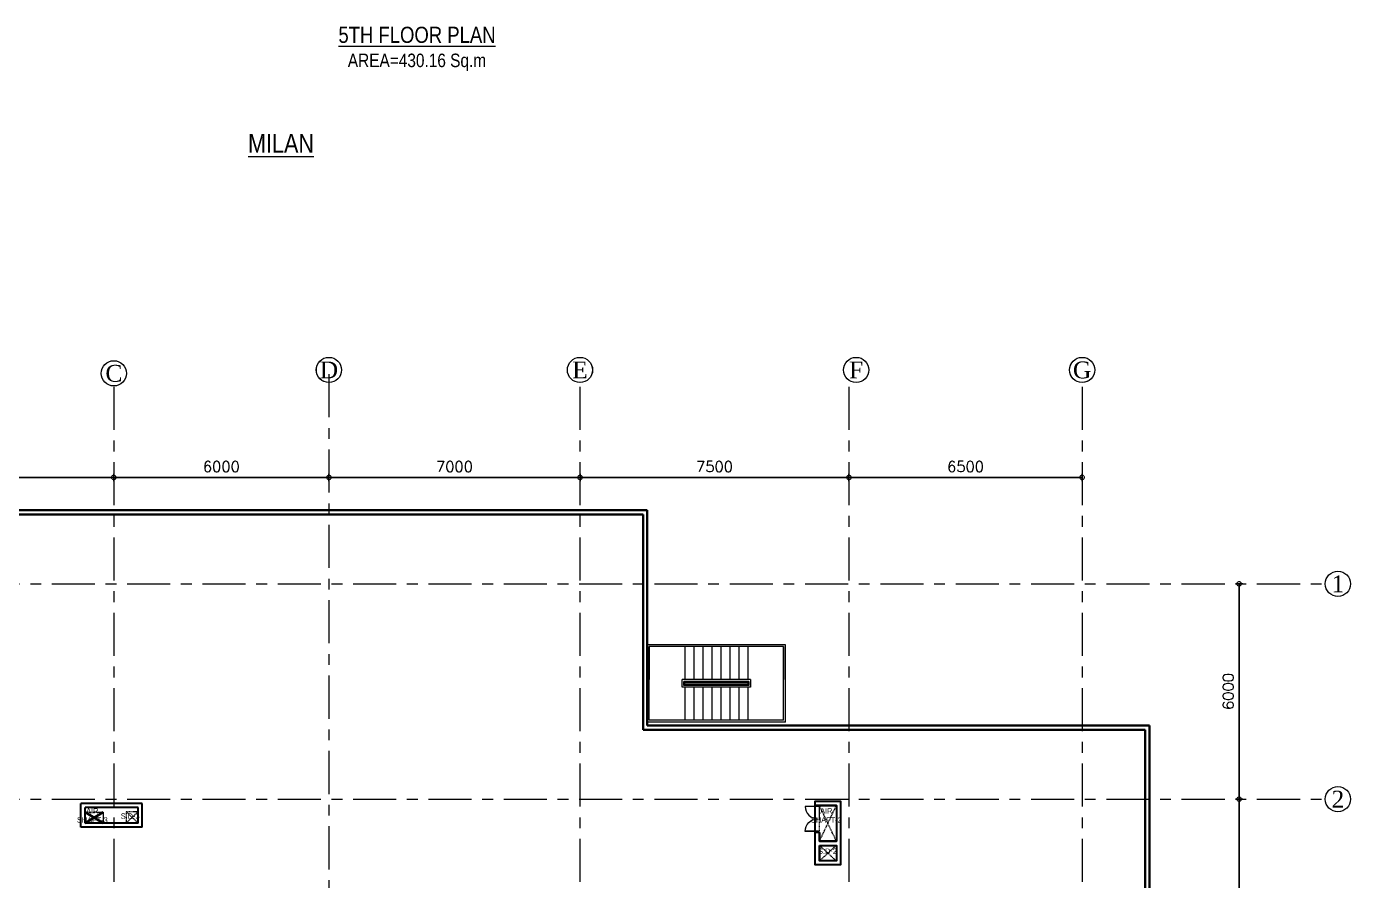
# Model space of a CAD drawing. Header units: millimetres. Extents: x 24487468 to 24959437, y -333213 to 842934.
# Drawn here: x 24725815 to 24762730, y 268030 to 291832 of the extents above; entities that cross this region are included whole.
import ezdxf
from ezdxf.enums import TextEntityAlignment as Align

# ---------------------------------------------------------------- set-up
doc = ezdxf.new("R2010")
doc.units = ezdxf.units.MM
doc.header["$MEASUREMENT"] = 0
doc.header["$PDMODE"] = 3
for name, pattern in [('ACAD_ISO10W100', [18.5, 12, -3, 0.5, -3]), ('BORDERX2', [3.5, 1, -0.5, 1, -0.5, 0, -0.5]), ('Centreline', [21, 12, -3, 3, -3]), ('DASHED2', [0.375, 0.25, -0.125])]:
    doc.linetypes.add(name, pattern=pattern)
doc.layers.get('0').update_dxf_attribs({"lineweight": 5})
for name, color, linetype, lineweight in [('A 0.13 dw', 175, 'Continuous', 5), ('CENLINE', 220, 'ACAD_ISO10W100', 5), ('DIM', 183, 'Continuous', 5), ('FALSE CEILING', 7, 'Continuous', 35), ('GRID', 205, 'BORDERX2', 5), ('HACTH', 8, 'Continuous', 0), ('p1 plan grid lck', 6, 'Continuous', 5), ('text', 7, 'Continuous', 15), ('wall 0', 22, 'Continuous', 35), ('Wall1', 37, 'Continuous', 30), ('WALL2', 4, 'Continuous', 15), ('WINDOWS', 4, 'Continuous', 9)]:
    doc.layers.add(name, color=color, linetype=linetype, lineweight=lineweight)
doc.layers.add('A-BTEXT', color=57, linetype='Continuous')
doc.styles.add('arial', font='times.ttf')
doc.styles.add('LABEL', font='arial.ttf', dxfattribs={"height": 18})
doc.styles.add('ROMANS', font='romans__.ttf')
doc.dimstyles.new('DIM100', dxfattribs={"dimtxt": 300, "dimasz": 250, "dimexe": 100, "dimexo": 100, "dimgap": 150, "dimtad": 1, "dimdec": 0, "dimrnd": 5, "dimzin": 0, "dimdsep": 46, "dimtxsty": 'ROMANS', "dimblk": 'DOTSMALL', "dimcen": 0.09, "dimclrd": 256, "dimclre": 256, "dimclrt": 7, "dimadec": 0, "dimazin": 0, "dimtfac": 1, "dimtdec": 0, "dimtix": 1, "dimtofl": 0, "dimtmove": 1, "dimatfit": 3, "dimfxl": 100, "dimfxlon": 1, "dimtolj": 1, "dimtzin": 0, "dimarcsym": 0})

# ---------------------------------------------------------------- blocks, each defined once
blk = doc.blocks.new('grid letter-flat-4-flat-1')
at = {"layer": 'GRID', "linetype": 'Continuous'}
blk.add_circle((0, 374.75), 281.25, dxfattribs=at)
blk = doc.blocks.new('EEXIT')
at = {"layer": 'WINDOWS', "lineweight": 0}
for p, q in [((0, 4581), (-2150, 4581)), ((-2150, 4581), (-2150, 2781)), ((-50, 4531), (-2100, 4531)), ((-2100, 4531), (-2100, 2753)), ((-2100, 4531), (-1180, 4531)), ((-50, 4531), (-50, 2781)), ((0, 4581), (0, 2753)), ((-2100, 3531), (-1180, 3531)), ((-1180, 3611), (-1180, 1700)), ((-1180, 3611), (-970, 3611)), ((-1130, 3561), (-1130, 1750)), ((-1130, 3561), (-1020, 3561)), ((-1130, 3531), (-1020, 3531)), ((-1100, 3531), (-1100, 1781)), ((-1050, 3531), (-1050, 1781)), ((-1020, 3561), (-1020, 1750)), ((-970, 3611), (-970, 1700)), ((-970, 3531), (-50, 3531)), ((-2100, 3281), (-1180, 3281)), ((-2100, 3031), (-1180, 3031)), ((-1130, 3281), (-1100, 3281)), ((-1130, 3031), (-1100, 3031)), ((-1050, 3281), (-1020, 3281)), ((-1050, 3031), (-1020, 3031)), ((-970, 3281), (-50, 3281)), ((-970, 3031), (-50, 3031)), ((-2150, 2781), (-2150, 731)), ((-2100, 2781), (-1180, 2781)), ((-2100, 2753), (-2100, 781)), ((-1130, 2781), (-1100, 2781)), ((-1050, 2781), (-1020, 2781)), ((-970, 2781), (-50, 2781)), ((-50, 2781), (-50, 781)), ((0, 2753), (0, 731)), ((-2100, 2531), (-1180, 2531)), ((-2100, 2281), (-1180, 2281)), ((-1130, 2531), (-1100, 2531)), ((-1130, 2281), (-1100, 2281)), ((-1050, 2531), (-1020, 2531)), ((-1050, 2281), (-1020, 2281)), ((-970, 2531), (-50, 2531)), ((-970, 2281), (-50, 2281)), ((-2100, 2031), (-1180, 2031)), ((-1130, 2031), (-1100, 2031)), ((-1050, 2031), (-1020, 2031)), ((-970, 2031), (-50, 2031)), ((-2100, 1781), (-1180, 1781)), ((-970, 1700), (-1180, 1700)), ((-1020, 1781), (-1130, 1781)), ((-1020, 1750), (-1130, 1750)), ((-1050, 1781), (-1020, 1781)), ((-970, 1781), (-50, 1781)), ((-2100, 781), (-1180, 781)), ((-50, 781), (-2100, 781)), ((0, 731), (-2150, 731))]:
    blk.add_line(p, q, dxfattribs=at)
blk = doc.blocks.new('md1')
at = {"layer": 'A 0.13 dw'}
for p, q in [((-924, 1799), (-936, 1799)), ((-936, 1799), (-936, 1748)), ((-936, 1748), (-911, 1736)), ((-924, 1811), (-924, 1799)), ((-848, 1811), (-924, 1811)), ((-911, 1736), (-874, 1736)), ((-874, 1736), (-874, 1748)), ((-874, 1748), (-836, 1748)), ((-874, 1748), (0, 1748)), ((-874, 1736), (0, 1736)), ((-848, 1799), (-848, 1811)), ((-836, 1799), (-848, 1799)), ((-836, 1748), (-836, 1799)), ((-936, 0), (-911, 12)), ((-936, -51), (-936, 0)), ((-911, 12), (-874, 12)), ((-874, 12), (-874, 0)), ((-874, 12), (0, 12)), ((-874, 0), (-836, 0)), ((-874, 0), (0, 0)), ((-836, 0), (-836, -51)), ((-924, -51), (-936, -51)), ((-924, -63), (-924, -51)), ((-848, -63), (-924, -63)), ((-836, -51), (-848, -51)), ((-848, -51), (-848, -63))]:
    blk.add_line(p, q, dxfattribs=at)
for points in [[(0, 1748), (0, 1748, -0.414214), (-874, 874)], [(0, 0), (0, 0, 0.414214), (-874, 874)]]:
    blk.add_lwpolyline(points, format="xyb", dxfattribs=at)
blk = doc.blocks.new('_DotSmall')
at = {"color": 0, "linetype": 'ByBlock', "const_width": 0.5}
blk.add_lwpolyline([(-0.0625, 0, 1), (0.0625, 0, 1)], format="xyb", close=True, dxfattribs=at)
blk = doc.blocks.new('*D91')
at = {"layer": 'Defpoints', "color": 0, "ltscale": 100, "transparency": 16777216}
for p in [(24728248, 279264), (24720748, 276648), (24728248, 276648)]:
    blk.add_point(p, dxfattribs=at)
at = {"layer": 'DIM', "lineweight": -2, "ltscale": 100, "transparency": 16777216}
for p, q in [((24720748, 279164), (24720748, 279364)), ((24720748, 279264), (24728248, 279264)), ((24728248, 279164), (24728248, 279364))]:
    blk.add_line(p, q, dxfattribs=at)
at = {"layer": 'DIM', "lineweight": -2, "ltscale": 100, "transparency": 16777216, "xscale": 250, "yscale": 250, "zscale": 250, "rotation": 180}
blk.add_blockref('_DotSmall', (24720748, 279264), dxfattribs=at)
at = {"layer": 'DIM', "lineweight": -2, "ltscale": 100, "transparency": 16777216, "xscale": 250, "yscale": 250, "zscale": 250}
blk.add_blockref('_DotSmall', (24728248, 279264), dxfattribs=at)
at = {"layer": 'DIM', "color": 7, "ltscale": 100, "transparency": 16777216, "insert": (24724498, 279566), "char_height": 300, "attachment_point": 5, "style": 'ROMANS'}
blk.add_mtext('\\A1;7500', dxfattribs=at)
blk = doc.blocks.new('*D92')
at = {"layer": 'Defpoints', "color": 0, "ltscale": 100, "transparency": 16777216}
for p in [(24734248, 279264), (24728248, 276648), (24734248, 276648)]:
    blk.add_point(p, dxfattribs=at)
at = {"layer": 'DIM', "lineweight": -2, "ltscale": 100, "transparency": 16777216}
for p, q in [((24728248, 279164), (24728248, 279364)), ((24728248, 279264), (24734248, 279264)), ((24734248, 279164), (24734248, 279364))]:
    blk.add_line(p, q, dxfattribs=at)
at = {"layer": 'DIM', "lineweight": -2, "ltscale": 100, "transparency": 16777216, "xscale": 250, "yscale": 250, "zscale": 250, "rotation": 180}
blk.add_blockref('_DotSmall', (24728248, 279264), dxfattribs=at)
at = {"layer": 'DIM', "lineweight": -2, "ltscale": 100, "transparency": 16777216, "xscale": 250, "yscale": 250, "zscale": 250}
blk.add_blockref('_DotSmall', (24734248, 279264), dxfattribs=at)
at = {"layer": 'DIM', "color": 7, "ltscale": 100, "transparency": 16777216, "insert": (24731248, 279566), "char_height": 300, "attachment_point": 5, "style": 'ROMANS'}
blk.add_mtext('\\A1;6000', dxfattribs=at)
blk = doc.blocks.new('*D93')
at = {"layer": 'Defpoints', "color": 0, "ltscale": 100, "transparency": 16777216}
for p in [(24741248, 279264), (24734248, 276648), (24741248, 276648)]:
    blk.add_point(p, dxfattribs=at)
at = {"layer": 'DIM', "lineweight": -2, "ltscale": 100, "transparency": 16777216}
for p, q in [((24734248, 279164), (24734248, 279364)), ((24734248, 279264), (24741248, 279264)), ((24741248, 279164), (24741248, 279364))]:
    blk.add_line(p, q, dxfattribs=at)
at = {"layer": 'DIM', "lineweight": -2, "ltscale": 100, "transparency": 16777216, "xscale": 250, "yscale": 250, "zscale": 250, "rotation": 180}
blk.add_blockref('_DotSmall', (24734248, 279264), dxfattribs=at)
at = {"layer": 'DIM', "lineweight": -2, "ltscale": 100, "transparency": 16777216, "xscale": 250, "yscale": 250, "zscale": 250}
blk.add_blockref('_DotSmall', (24741248, 279264), dxfattribs=at)
at = {"layer": 'DIM', "color": 7, "ltscale": 100, "transparency": 16777216, "insert": (24737748, 279566), "char_height": 300, "attachment_point": 5, "style": 'ROMANS'}
blk.add_mtext('\\A1;7000', dxfattribs=at)
blk = doc.blocks.new('*D94')
at = {"layer": 'Defpoints', "color": 0, "ltscale": 100, "transparency": 16777216}
for p in [(24748747, 279264), (24741248, 276648), (24748747, 276298)]:
    blk.add_point(p, dxfattribs=at)
at = {"layer": 'DIM', "lineweight": -2, "ltscale": 100, "transparency": 16777216}
for p, q in [((24741248, 279164), (24741248, 279364)), ((24741248, 279264), (24748747, 279264)), ((24748747, 279164), (24748747, 279364))]:
    blk.add_line(p, q, dxfattribs=at)
at = {"layer": 'DIM', "lineweight": -2, "ltscale": 100, "transparency": 16777216, "xscale": 250, "yscale": 250, "zscale": 250, "rotation": 180}
blk.add_blockref('_DotSmall', (24741248, 279264), dxfattribs=at)
at = {"layer": 'DIM', "lineweight": -2, "ltscale": 100, "transparency": 16777216, "xscale": 250, "yscale": 250, "zscale": 250}
blk.add_blockref('_DotSmall', (24748747, 279264), dxfattribs=at)
at = {"layer": 'DIM', "color": 7, "ltscale": 100, "transparency": 16777216, "insert": (24744998, 279566), "char_height": 300, "attachment_point": 5, "style": 'ROMANS'}
blk.add_mtext('\\A1;7500', dxfattribs=at)
blk = doc.blocks.new('*D95')
at = {"layer": 'Defpoints', "color": 0, "ltscale": 100, "transparency": 16777216}
for p in [(24755247, 279264), (24748747, 276298), (24755247, 276298)]:
    blk.add_point(p, dxfattribs=at)
at = {"layer": 'DIM', "lineweight": -2, "ltscale": 100, "transparency": 16777216}
for p, q in [((24748747, 279164), (24748747, 279364)), ((24748747, 279264), (24755247, 279264)), ((24755247, 279164), (24755247, 279364))]:
    blk.add_line(p, q, dxfattribs=at)
at = {"layer": 'DIM', "lineweight": -2, "ltscale": 100, "transparency": 16777216, "xscale": 250, "yscale": 250, "zscale": 250, "rotation": 180}
blk.add_blockref('_DotSmall', (24748747, 279264), dxfattribs=at)
at = {"layer": 'DIM', "lineweight": -2, "ltscale": 100, "transparency": 16777216, "xscale": 250, "yscale": 250, "zscale": 250}
blk.add_blockref('_DotSmall', (24755247, 279264), dxfattribs=at)
at = {"layer": 'DIM', "color": 7, "ltscale": 100, "transparency": 16777216, "insert": (24751997, 279566), "char_height": 300, "attachment_point": 5, "style": 'ROMANS'}
blk.add_mtext('\\A1;6500', dxfattribs=at)
blk = doc.blocks.new('*D96')
at = {"layer": 'Defpoints', "color": 0, "ltscale": 100, "transparency": 16777216}
for p in [(24758647, 276298), (24758647, 270298), (24759624, 270298)]:
    blk.add_point(p, dxfattribs=at)
at = {"layer": 'DIM', "lineweight": -2, "ltscale": 100, "transparency": 16777216}
for p, q in [((24759524, 276298), (24759724, 276298)), ((24759624, 276298), (24759624, 270298)), ((24759524, 270298), (24759724, 270298))]:
    blk.add_line(p, q, dxfattribs=at)
at = {"layer": 'DIM', "lineweight": -2, "ltscale": 100, "transparency": 16777216, "xscale": 250, "yscale": 250, "zscale": 250}
for p, rotation in [((24759624, 276298), 90), ((24759624, 270298), 270)]:
    blk.add_blockref('_DotSmall', p, dxfattribs=dict(at, rotation=rotation))
at = {"layer": 'DIM', "color": 7, "ltscale": 100, "transparency": 16777216, "insert": (24759322, 273298), "char_height": 300, "attachment_point": 5, "rotation": 90, "style": 'ROMANS'}
blk.add_mtext('\\A1;6000', dxfattribs=at)
blk = doc.blocks.new('*D97')
at = {"layer": 'Defpoints', "color": 0, "ltscale": 100, "transparency": 16777216}
for p in [(24758647, 270298), (24755598, 264298), (24759624, 264298)]:
    blk.add_point(p, dxfattribs=at)
at = {"layer": 'DIM', "lineweight": -2, "ltscale": 100, "transparency": 16777216}
for p, q in [((24759524, 270298), (24759724, 270298)), ((24759624, 270298), (24759624, 264298)), ((24759524, 264298), (24759724, 264298))]:
    blk.add_line(p, q, dxfattribs=at)
at = {"layer": 'DIM', "lineweight": -2, "ltscale": 100, "transparency": 16777216, "xscale": 250, "yscale": 250, "zscale": 250}
for p, rotation in [((24759624, 270298), 90), ((24759624, 264298), 270)]:
    blk.add_blockref('_DotSmall', p, dxfattribs=dict(at, rotation=rotation))
at = {"layer": 'DIM', "color": 7, "ltscale": 100, "transparency": 16777216, "insert": (24759322, 267298), "char_height": 300, "attachment_point": 5, "rotation": 90, "style": 'ROMANS'}
blk.add_mtext('\\A1;6000', dxfattribs=at)

msp = doc.modelspace()

# ---------------------------------------------------------------- linework, layer by layer
at = {"layer": 'FALSE CEILING', "ltscale": 100}
for p, q in [((24727446.5, 269932.7), (24727956.9, 269632.7)), ((24727446.5, 269632.7), (24727956.9, 269932.7))]:
    msp.add_line(p, q, dxfattribs=at)
at = {"layer": 'HACTH', "linetype": 'DASHED2', "ltscale": 100}
for p, q in [((24728597.7, 269632.7), (24728925, 269947.7)), ((24728925, 269632.7), (24728597.7, 269947.7)), ((24747921.1, 269372.7, 0), (24747921.1, 270122.7, 0)), ((24748396.1, 269122.7, 0), (24747921.1, 270122.7, 0)), ((24747921.1, 269122.7, 0), (24748396.1, 270122.7, 0)), ((24747921.1, 269007.7, 0), (24748396.1, 268577.7, 0)), ((24747921.1, 268577.7, 0), (24748396.1, 269007.7, 0))]:
    msp.add_line(p, q, dxfattribs=at)
for points in [[(24727446.5, 269932.7), (24727956.9, 269932.7), (24727956.9, 269632.7), (24727446.5, 269632.7)], [(24728597.7, 269947.7), (24728597.7, 269632.7), (24728925, 269632.7), (24728925, 269947.7)]]:
    msp.add_lwpolyline(points, close=True, dxfattribs=at)
at = {"layer": 'p1 plan grid lck', "linetype": 'Centreline', "ltscale": 100}
for p, q in [((24734246.1, 282140.6), (24734246.1, 235293.6)), ((24728249.6, 281790.6), (24728249.6, 234943.6)), ((24741247.2, 281790.6), (24741247.2, 234943.6)), ((24748746.6, 281790.6), (24748746.6, 234943.6)), ((24755246.6, 281790.6), (24755246.6, 234943.6)), ((24709722.4, 276297.7), (24762027.1, 276297.7)), ((24709722.4, 270297.7), (24762027.1, 270297.7))]:
    msp.add_line(p, q, dxfattribs=at)
at = {"layer": 'wall 0', "ltscale": 100}
for p, q in [((24724675.4, 278347.7), (24743122.7, 278347.7)), ((24743122.7, 278347.7), (24743122.7, 272347.7)), ((24724790.4, 278232.7), (24743007.7, 278232.7)), ((24743007.7, 278232.7), (24743007.7, 272232.7)), ((24743007.7, 272232.7), (24757008.2, 272232.7)), ((24743122.7, 272347.7), (24757123.2, 272347.7)), ((24757008.2, 272232.7), (24757008.2, 250562.7)), ((24757123.2, 272347.7), (24757123.2, 250447.7))]:
    msp.add_line(p, q, dxfattribs=at)
at = {"layer": 'Wall1', "ltscale": 100}
for p, q in [((24729040, 270177.7), (24727331.5, 270177.7)), ((24727331.5, 269517.7), (24727331.5, 270177.7)), ((24728925, 270062.7), (24727446.5, 270062.7)), ((24727446.5, 269632.7), (24727446.5, 270062.7)), ((24728925, 269632.7), (24728925, 270062.7)), ((24729040, 269517.7), (24729040, 270177.7)), ((24748396.1, 270122.7, 0), (24747806.1, 270122.7, 0)), ((24729040, 269517.7), (24727331.5, 269517.7)), ((24728925, 269632.7), (24727446.5, 269632.7)), ((24747921.1, 269372.7, 0), (24747806.1, 269372.7, 0)), ((24747921.1, 269372.7, 0), (24747921.1, 269122.7, 0)), ((24747921.1, 269007.7, 0), (24747921.1, 268577.7, 0))]:
    msp.add_line(p, q, dxfattribs=at)
at = {"layer": 'Wall1', "ltscale": 100, "elevation": 0}
for points in [[(24747806.1, 268577.7), (24747806.1, 270237.7), (24748511.1, 270237.7), (24748511.1, 269007.7)], [(24747921.1, 270122.7), (24748396.1, 270122.7), (24748396.1, 269122.7), (24747921.1, 269122.7), (24747921.1, 269372.7)], [(24748511.1, 269122.7), (24748511.1, 268462.7), (24747806.1, 268462.7), (24747806.1, 269122.7)], [(24747921.1, 269122.7), (24748396.1, 269122.7)]]:
    msp.add_lwpolyline(points, dxfattribs=at)
msp.add_lwpolyline([(24747921.1, 269007.7), (24748396.1, 269007.7), (24748396.1, 268577.7), (24747921.1, 268577.7)], close=True, dxfattribs=at)

# ---------------------------------------------------------------- block references
at = {"layer": 'CENLINE'}
ref = msp.add_blockref('grid letter-flat-4-flat-1', (24728251.2, 281696.5), dxfattribs=dict(at, xscale=1.25, yscale=1.25, zscale=25.4))
ref.add_attrib('GRID_LETTER', 'C', dxfattribs={"layer": 'A-BTEXT', "linetype": 'Continuous', "height": 468.7, "style": 'arial'}).set_placement((24728251.2, 282165.2), align=Align.MIDDLE_CENTER)
ref = msp.add_blockref('grid letter-flat-4-flat-1', (24734246.1, 281790.9), dxfattribs=dict(at, xscale=1.25, yscale=1.25, zscale=25.4))
ref.add_attrib('GRID_LETTER', 'D', dxfattribs={"layer": 'A-BTEXT', "linetype": 'Continuous', "height": 468.7, "style": 'arial'}).set_placement((24734246.1, 282259.7), align=Align.MIDDLE_CENTER)
ref = msp.add_blockref('grid letter-flat-4-flat-1', (24734246.1, 281790.9), dxfattribs=dict(at, xscale=1.25, yscale=1.25, zscale=25.4))
ref.add_attrib('GRID_LETTER', 'D', dxfattribs={"layer": 'A-BTEXT', "linetype": 'Continuous', "height": 468.7, "style": 'arial'}).set_placement((24734246.1, 282259.7), align=Align.MIDDLE_CENTER)
ref = msp.add_blockref('grid letter-flat-4-flat-1', (24734247.7, 281790.9), dxfattribs=dict(at, xscale=1.25, yscale=1.25, zscale=25.4))
ref.add_attrib('GRID_LETTER', 'D', dxfattribs={"layer": 'A-BTEXT', "linetype": 'Continuous', "height": 468.7, "style": 'arial'}).set_placement((24734247.7, 282259.7), align=Align.MIDDLE_CENTER)
ref = msp.add_blockref('grid letter-flat-4-flat-1', (24734247.7, 281790.9), dxfattribs=dict(at, xscale=1.25, yscale=1.25, zscale=25.4))
ref.add_attrib('GRID_LETTER', 'D', dxfattribs={"layer": 'A-BTEXT', "linetype": 'Continuous', "height": 468.7, "style": 'arial'}).set_placement((24734247.7, 282259.7), align=Align.MIDDLE_CENTER)
ref = msp.add_blockref('grid letter-flat-4-flat-1', (24741246.1, 281790.9), dxfattribs=dict(at, xscale=1.25, yscale=1.25, zscale=25.4))
ref.add_attrib('GRID_LETTER', 'E', dxfattribs={"layer": 'A-BTEXT', "linetype": 'Continuous', "height": 468.7, "style": 'arial'}).set_placement((24741246.1, 282259.7), align=Align.MIDDLE_CENTER)
ref = msp.add_blockref('grid letter-flat-4-flat-1', (24741246.1, 281790.9), dxfattribs=dict(at, xscale=1.25, yscale=1.25, zscale=25.4))
ref.add_attrib('GRID_LETTER', 'E', dxfattribs={"layer": 'A-BTEXT', "linetype": 'Continuous', "height": 468.7, "style": 'arial'}).set_placement((24741246.1, 282259.7), align=Align.MIDDLE_CENTER)
ref = msp.add_blockref('grid letter-flat-4-flat-1', (24741247.7, 281790.9), dxfattribs=dict(at, xscale=1.25, yscale=1.25, zscale=25.4))
ref.add_attrib('GRID_LETTER', 'E', dxfattribs={"layer": 'A-BTEXT', "linetype": 'Continuous', "height": 468.7, "style": 'arial'}).set_placement((24741247.7, 282259.7), align=Align.MIDDLE_CENTER)
ref = msp.add_blockref('grid letter-flat-4-flat-1', (24741247.7, 281790.9), dxfattribs=dict(at, xscale=1.25, yscale=1.25, zscale=25.4))
ref.add_attrib('GRID_LETTER', 'E', dxfattribs={"layer": 'A-BTEXT', "linetype": 'Continuous', "height": 468.7, "style": 'arial'}).set_placement((24741247.7, 282259.7), align=Align.MIDDLE_CENTER)
ref = msp.add_blockref('grid letter-flat-4-flat-1', (24748946.1, 281790.9), dxfattribs=dict(at, xscale=1.25, yscale=1.25, zscale=25.4))
ref.add_attrib('GRID_LETTER', 'F', dxfattribs={"layer": 'A-BTEXT', "linetype": 'Continuous', "height": 468.7, "style": 'arial'}).set_placement((24748946.1, 282259.7), align=Align.MIDDLE_CENTER)
ref = msp.add_blockref('grid letter-flat-4-flat-1', (24748946.1, 281790.9), dxfattribs=dict(at, xscale=1.25, yscale=1.25, zscale=25.4))
ref.add_attrib('GRID_LETTER', 'F', dxfattribs={"layer": 'A-BTEXT', "linetype": 'Continuous', "height": 468.7, "style": 'arial'}).set_placement((24748946.1, 282259.7), align=Align.MIDDLE_CENTER)
ref = msp.add_blockref('grid letter-flat-4-flat-1', (24748947.7, 281790.9), dxfattribs=dict(at, xscale=1.25, yscale=1.25, zscale=25.4))
ref.add_attrib('GRID_LETTER', 'F', dxfattribs={"layer": 'A-BTEXT', "linetype": 'Continuous', "height": 468.7, "style": 'arial'}).set_placement((24748947.7, 282259.7), align=Align.MIDDLE_CENTER)
ref = msp.add_blockref('grid letter-flat-4-flat-1', (24748947.7, 281790.9), dxfattribs=dict(at, xscale=1.25, yscale=1.25, zscale=25.4))
ref.add_attrib('GRID_LETTER', 'F', dxfattribs={"layer": 'A-BTEXT', "linetype": 'Continuous', "height": 468.7, "style": 'arial'}).set_placement((24748947.7, 282259.7), align=Align.MIDDLE_CENTER)
ref = msp.add_blockref('grid letter-flat-4-flat-1', (24755246.1, 281790.9), dxfattribs=dict(at, xscale=1.25, yscale=1.25, zscale=25.4))
ref.add_attrib('GRID_LETTER', 'G', dxfattribs={"layer": 'A-BTEXT', "linetype": 'Continuous', "height": 468.7, "style": 'arial'}).set_placement((24755246.1, 282259.7), align=Align.MIDDLE_CENTER)
ref = msp.add_blockref('grid letter-flat-4-flat-1', (24755246.1, 281790.9), dxfattribs=dict(at, xscale=1.25, yscale=1.25, zscale=25.4))
ref.add_attrib('GRID_LETTER', 'G', dxfattribs={"layer": 'A-BTEXT', "linetype": 'Continuous', "height": 468.7, "style": 'arial'}).set_placement((24755246.1, 282259.7), align=Align.MIDDLE_CENTER)
ref = msp.add_blockref('grid letter-flat-4-flat-1', (24755247.7, 281790.9), dxfattribs=dict(at, xscale=1.25, yscale=1.25, zscale=25.4))
ref.add_attrib('GRID_LETTER', 'G', dxfattribs={"layer": 'A-BTEXT', "linetype": 'Continuous', "height": 468.7, "style": 'arial'}).set_placement((24755247.7, 282259.7), align=Align.MIDDLE_CENTER)
ref = msp.add_blockref('grid letter-flat-4-flat-1', (24755247.7, 281790.9), dxfattribs=dict(at, xscale=1.25, yscale=1.25, zscale=25.4))
ref.add_attrib('GRID_LETTER', 'G', dxfattribs={"layer": 'A-BTEXT', "linetype": 'Continuous', "height": 468.7, "style": 'arial'}).set_placement((24755247.7, 282259.7), align=Align.MIDDLE_CENTER)
ref = msp.add_blockref('grid letter-flat-4-flat-1', (24762378.7, 275829.6), dxfattribs=dict(at, xscale=1.25, yscale=1.25, zscale=25.4))
ref.add_attrib('GRID_LETTER', '1', dxfattribs={"layer": 'A-BTEXT', "linetype": 'Continuous', "height": 468.7, "style": 'arial'}).set_placement((24762378.7, 276298.3), align=Align.MIDDLE_CENTER)
ref = msp.add_blockref('grid letter-flat-4-flat-1', (24762378.7, 275829.6), dxfattribs=dict(at, xscale=1.25, yscale=1.25, zscale=25.4))
ref.add_attrib('GRID_LETTER', '1', dxfattribs={"layer": 'A-BTEXT', "linetype": 'Continuous', "height": 468.7, "style": 'arial'}).set_placement((24762378.7, 276298.3), align=Align.MIDDLE_CENTER)
ref = msp.add_blockref('grid letter-flat-4-flat-1', (24762378.7, 269829.6), dxfattribs=dict(at, xscale=1.25, yscale=1.25, zscale=25.4))
ref.add_attrib('GRID_LETTER', '2', dxfattribs={"layer": 'A-BTEXT', "linetype": 'Continuous', "height": 468.7, "style": 'arial'}).set_placement((24762378.7, 270298.3), align=Align.MIDDLE_CENTER)
ref = msp.add_blockref('grid letter-flat-4-flat-1', (24762378.7, 269829.6), dxfattribs=dict(at, xscale=1.25, yscale=1.25, zscale=25.4))
ref.add_attrib('GRID_LETTER', '2', dxfattribs={"layer": 'A-BTEXT', "linetype": 'Continuous', "height": 468.7, "style": 'arial'}).set_placement((24762378.7, 270298.3), align=Align.MIDDLE_CENTER)
at = {"layer": 'DIM', "rotation": 270}
msp.add_blockref('EEXIT', (24742392.1, 272447.7), dxfattribs=at)
at = {"layer": 'WALL2', "xscale": -0.4001994771859112, "yscale": 0.4001994771859112, "zscale": 0.4001994771859112}
msp.add_blockref('md1', (24747523.5, 269397.9, 0), dxfattribs=at)

# ---------------------------------------------------------------- texts
at = {"layer": 'text', "linetype": 'Continuous', "ltscale": 30, "insert": (24736702.3, 291205.7), "char_height": 450, "width": 21041.396, "attachment_point": 5, "style": 'arial'}
msp.add_mtext('\\A1;{\\fTechnic|b0|i0|c2|p2;\\L5TH FLOOR PLAN\\P\\H0.83333x;\\lAREA=430.16 Sq.m}', dxfattribs=at)
at = {"layer": 'text', "color": 2, "linetype": 'Continuous', "ltscale": 30, "insert": (24732911.3, 288574.9), "char_height": 450, "width": 6301.716, "attachment_point": 5, "style": 'arial'}
msp.add_mtext('{\\fTechnic|b0|i0|c2|p2;\\H1.1667x;\\LMILAN}', dxfattribs=at)
at = {"layer": 'text', "char_height": 150, "width": 4499.814, "attachment_point": 2, "style": 'LABEL'}
for s, insert in [('\\pi-450,l600,t600;{\\fTechnic|b0|i0|c2|p2;AIR \\PSHAFT-3}', (24727575.2, 270043.6)), ('\\pi-450,l600,t600;{\\fTechnic|b0|i0|c2|p2;S.D-3}', (24728630.5, 269901.1)), ('\\pi-450,l600,t600;{\\fTechnic|b0|i0|c2|p2;AIR \\PSHAFT-2}', (24748040.4, 270043.6)), ('\\pi-450,l600,t600;{\\fTechnic|b0|i0|c2|p2;S.D-2}', (24748072.7, 268922.1))]:
    msp.add_mtext(s, dxfattribs=dict(at, insert=insert))

# ---------------------------------------------------------------- dimensions: what is measured, and where the dimension line sits
at = {"layer": 'DIM', "ltscale": 100}
for base, p1, p2, picture, middle in [((24728248.2, 279264.3), (24720748.2, 276647.7), (24728248.2, 276647.7), '*D91', (24724498.2, 279565.7)), ((24734248.2, 279264.3), (24728248.2, 276647.7), (24734248.2, 276647.7), '*D92', (24731248.2, 279565.7)), ((24741248.2, 279264.3), (24734248.2, 276647.7), (24741248.2, 276647.7), '*D93', (24737748.2, 279565.7)), ((24748747.1, 279264.3), (24741248.2, 276647.7), (24748747.1, 276297.7), '*D94', (24744997.7, 279565.7)), ((24755247.1, 279264.3), (24748747.1, 276297.7), (24755247.1, 276297.7), '*D95', (24751997.1, 279565.7))]:
    dim = msp.add_linear_dim(base=base, p1=p1, p2=p2, dimstyle='DIM100', dxfattribs=at)
    dim.commit()
    dim.dimension.update_dxf_attribs({"geometry": picture, "text_midpoint": middle})
for base, p1, p2, picture, middle in [((24759623.6, 270297.7), (24758646.6, 276297.7), (24758646.6, 270297.7), '*D96', (24759322.2, 273297.7)), ((24759623.6, 264297.7), (24758646.6, 270297.7), (24755597.9, 264297.7), '*D97', (24759322.2, 267297.7))]:
    dim = msp.add_linear_dim(base=base, p1=p1, p2=p2, angle=90, dimstyle='DIM100', dxfattribs=at)
    dim.commit()
    dim.dimension.update_dxf_attribs({"geometry": picture, "text_midpoint": middle})

doc.saveas('drawing.dxf')
